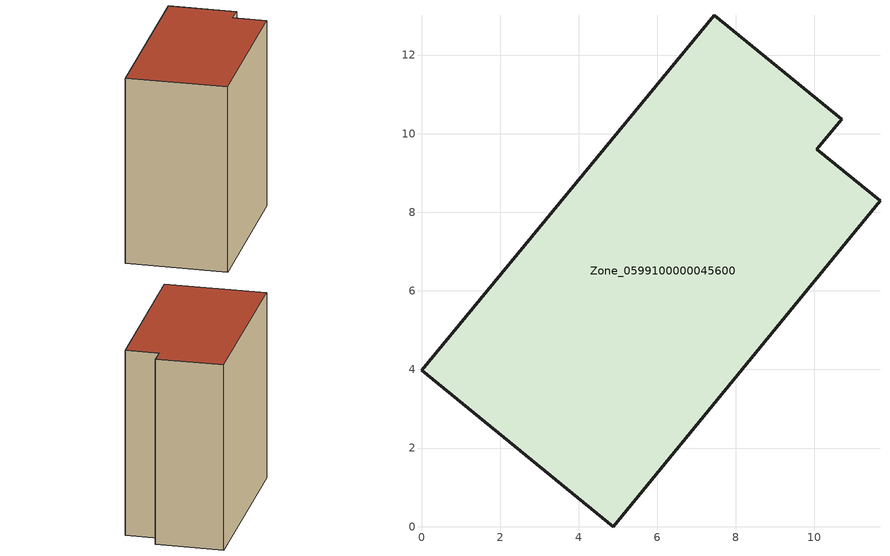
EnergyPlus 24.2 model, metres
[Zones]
Zone_0599100000045600
 floor ground (C_G): 0,3.98 7.45,13.01 10.7,10.37 10.06,9.6 11.67,8.29 4.88,0 z0
 wall outside (C_F): 7.45,13.01 0,3.98 4.88,0 11.67,8.29 10.06,9.6 10.7,10.37 7.45,13.01 z0:11.99
 roof outside (C_R): 0,3.98 4.88,0 11.67,8.29 10.06,9.6 10.7,10.37 7.45,13.01 z11.99
[BUILDING]
Pand.0599100000045600: North Axis=0; Terrain=City; Loads Convergence Tolerance Value=0.04; Temperature Convergence Tolerance Value=0.4; Solar Distribution=FullExterior; Maximum Number of Warmup Days=25; Minimum Number of Warmup Days=1
[Site:Location]
Rotterdam.The.Hague.AP_ZH_NLD Design_Conditions: Latitude=51.96; Longitude=4.45; Time Zone=1; Elevation=-4.5
[SITE:GROUNDTEMPERATURE:BUILDINGSURFACE]
18, 18, 18, 18, 18, 18, 18, 18, 18, 18, 18, 18
[MATERIAL] Thermal Absorptance=0.9; Solar Absorptance=0.7; Visible Absorptance=0.7
Name | Roughness | Thickness | Conductivity | Density | Specific Heat
G.TI.1946 | MediumSmooth | 0.15 | 1 | 540 | 1210
F.TI.1946 | Rough | 0.3 | 0.857143 | 1920 | 840
R.TI.1946 | MediumRough | 0.2 | 0.1 | 1500 | 1000
[CONSTRUCTION]
C_G: G.TI.1946
C_F: F.TI.1946
C_R: R.TI.1946
[ZONE]
Zone_0599100000045600: Type=1; Multiplier=1; Ceiling Height=Autocalculate; Volume=Autocalculate; Floor Area=autocalculate; Part of Total Floor Area=Yes
[ZONEINFILTRATION:DESIGNFLOWRATE]
Infil_Zone_0599100000045600: Zone or ZoneList or Space or SpaceList=Zone_0599100000045600; Schedule=AlwaysOn; Design Flow Rate Calculation Method=Flow/Area; Flow Rate per Floor Area=0.003; Constant Term Coefficient=1; Temperature Term Coefficient=0; Velocity Term Coefficient=0; Velocity Squared Term Coefficient=0
[HVACTEMPLATE:ZONE:IDEALLOADSAIRSYSTEM]
Zone_0599100000045600: Maximum Heating Supply Air Temperature=50; Minimum Cooling Supply Air Temperature=13; Maximum Heating Supply Air Humidity Ratio=0.0156; Minimum Cooling Supply Air Humidity Ratio=0.0077; Heating Limit=NoLimit; Cooling Limit=NoLimit; Dehumidification Control Type=ConstantSensibleHeatRatio; Cooling Sensible Heat Ratio=0.7; Dehumidification Setpoint=60; Humidification Control Type=None; Humidification Setpoint=30; Outdoor Air Method=None; Outdoor Air Flow Rate per Person=0.00944; Outdoor Air Flow Rate per Zone Floor Area=0; Outdoor Air Flow Rate per Zone=0; Demand Controlled Ventilation Type=None; Outdoor Air Economizer Type=NoEconomizer; Heat Recovery Type=None; Sensible Heat Recovery Effectiveness=0.7; Latent Heat Recovery Effectiveness=0.65
[ZONECONTROL:THERMOSTAT]
ThermostatControl_Zone_0599100000045600: Zone or ZoneList=Zone_0599100000045600; Control Type Schedule=DualSetpointControlType; Control 1=Thermostat_Zone_0599100000045600; Temperature Difference Between Cutout And Setpoint=0
[THERMOSTATSETPOINT:DUALSETPOINT]
Thermostat_Zone_0599100000045600: Heating Setpoint Temperature Schedule=HeatingSetpoint_Zone_0599100000045600; Cooling Setpoint Temperature Schedule=CoolingSetpoint_Zone_0599100000045600
[SCHEDULE:COMPACT]
HeatingSetpoint_Zone_0599100000045600: Through: 12/31, For: AllDays, Until: 24:00, 21
CoolingSetpoint_Zone_0599100000045600: Through: 12/31, For: AllDays, Until: 24:00, 24
DualSetpointControlType: Through: 12/31, For: AllDays, Until: 24:00, 4
AlwaysOn: Through: 12/31, For: AllDays, Until: 24:00, 1
